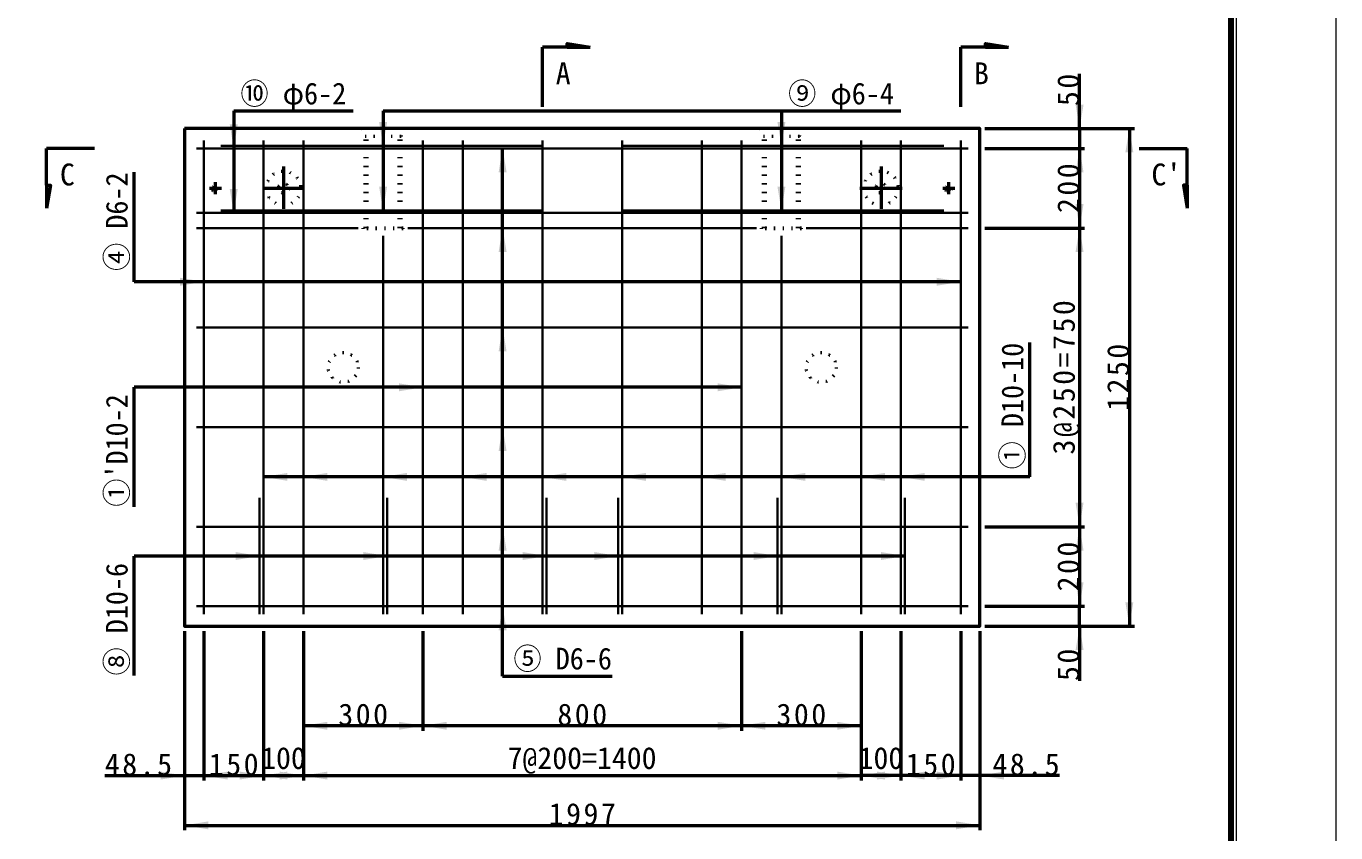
# Model space of a CAD drawing. Units: millimetres, scale not verified, with parts at other scales. Extents: x -2102 to 2102, y -1485 to 1485.
# Drawn here: x 787 to 2102, y -692 to 118 of the extents above; entities that cross this region are included whole.
import ezdxf
from ezdxf.enums import TextEntityAlignment as Align

# ---------------------------------------------------------------- set-up
doc = ezdxf.new("R2010")
doc.units = ezdxf.units.MM
doc.header["$LTSCALE"] = 5
doc.linetypes.add('DOTTED', pattern=[1.75, 0.25, -1.5])
doc.linetypes.add('LONG_DASHED_DOTTED', pattern=[15.25, 12, -1.5, 0.25, -1.5])
doc.layers.add('0-0_V-nasSTD', color=7, linetype='Continuous', lineweight=50)
doc.styles.add('ＭＳ ゴシック', font='')
doc.styles.get('ＭＳ ゴシック').set_extended_font_data('MS Gothic')

msp = doc.modelspace()

# ---------------------------------------------------------------- linework, layer by layer
at = {"layer": '0-0_V-nasSTD'}
for p, q in [((1305.796, 37.369), (1305.796, 97.369)), ((1330.796, 97.369), (1305.796, 97.369)), ((1330.796, 97.369), (1353.836, 97.369)), ((1725.796, 37.369), (1725.796, 97.369)), ((1750.796, 97.369), (1725.796, 97.369)), ((1750.796, 97.369), (1773.836, 97.369)), ((1845.196, 15.769), (1845.196, 70.769)), ((995.796, 33.369), (995.796, -69.031)), ((995.796, 33.369), (1115.796, 33.369)), ((1145.796, 33.369), (1145.796, -66.631)), ((1145.796, 33.369), (1665.796, 33.369)), ((1545.796, 33.369), (1545.796, -66.631)), ((1750.196, 15.769), (1900.196, 15.769)), ((1845.196, 15.769), (1845.196, -4.231)), ((1895.196, 15.769), (1895.196, -484.231)), ((807.948, -41.191), (807.948, -4.231)), ((855.988, -4.231), (807.948, -4.231)), ((1265.796, -534.231), (1265.796, -4.231)), ((1750.196, -4.231), (1850.196, -4.231)), ((1845.196, -4.231), (1845.196, -84.231)), ((1905.196, -4.231), (1953.236, -4.231)), ((1953.236, -41.191), (1953.236, -4.231)), ((895.796, -138.231), (895.796, -28.231)), ((807.948, -41.191), (807.948, -64.231)), ((1953.236, -41.191), (1953.236, -64.231)), ((1750.196, -84.231), (1850.196, -84.231)), ((1845.196, -84.231), (1845.196, -384.231)), ((1725.796, -138.231), (895.796, -138.231)), ((1795.196, -334.231), (1795.196, -199.231)), ((1505.796, -244.231), (895.796, -244.231)), ((895.796, -364.231), (895.796, -244.231)), ((1795.196, -334.231), (1025.796, -334.231)), ((1750.196, -384.231), (1850.196, -384.231)), ((1845.196, -384.231), (1845.196, -464.231)), ((1669.796, -413.716), (895.796, -413.716)), ((895.796, -533.716), (895.796, -413.716)), ((1750.196, -464.231), (1850.196, -464.231)), ((1845.196, -484.231), (1845.196, -464.231)), ((1750.196, -484.231), (1900.196, -484.231)), ((1845.196, -484.231), (1845.196, -539.231)), ((946.396, -489.231), (946.396, -689.231)), ((965.796, -489.231), (965.796, -639.231)), ((1025.796, -489.231), (1025.796, -639.231)), ((1065.796, -489.231), (1065.796, -639.231)), ((1185.796, -489.231), (1185.796, -589.231)), ((1505.796, -489.231), (1505.796, -589.231)), ((1625.796, -489.231), (1625.796, -639.231)), ((1665.796, -489.231), (1665.796, -639.231)), ((1725.796, -489.231), (1725.796, -639.231)), ((1745.196, -489.231), (1745.196, -689.231)), ((1265.796, -534.231), (1375.796, -534.231)), ((1185.796, -584.231), (1065.796, -584.231)), ((1505.796, -584.231), (1185.796, -584.231)), ((1625.796, -584.231), (1505.796, -584.231)), ((866.396, -634.231), (946.396, -634.231)), ((1025.796, -634.231), (1065.796, -634.231)), ((1065.796, -634.231), (1625.796, -634.231)), ((1665.796, -634.231), (1625.796, -634.231)), ((1825.196, -634.231), (1745.196, -634.231)), ((946.396, -684.231), (1745.196, -684.231))]:
    msp.add_line(p, q, dxfattribs=at)
at = {"layer": '0-0_V-nasSTD', "linetype": 'DOTTED'}
for p, q in [((1124.796, 15.769), (1127.796, 7.769)), ((1163.796, 7.769), (1166.796, 15.769)), ((1524.796, 15.769), (1527.796, 7.769)), ((1563.796, 7.769), (1566.796, 15.769)), ((1127.796, -84.231), (1127.796, 7.769)), ((1163.796, 7.769), (1127.796, 7.769)), ((1129.796, -84.231), (1129.796, 7.769)), ((1161.796, -84.231), (1161.796, 7.769)), ((1163.796, -84.231), (1163.796, 7.769)), ((1527.796, -84.231), (1527.796, 7.769)), ((1563.796, 7.769), (1527.796, 7.769)), ((1529.796, -84.231), (1529.796, 7.769)), ((1561.796, -84.231), (1561.796, 7.769)), ((1563.796, -84.231), (1563.796, 7.769)), ((1165.796, -84.231), (1125.796, -84.231)), ((1125.796, -85.031), (1125.796, -84.231)), ((1165.796, -85.031), (1125.796, -85.031)), ((1165.796, -85.031), (1165.796, -84.231)), ((1565.796, -84.231), (1525.796, -84.231)), ((1525.796, -85.031), (1525.796, -84.231)), ((1565.796, -85.031), (1525.796, -85.031)), ((1565.796, -85.031), (1565.796, -84.231))]:
    msp.add_line(p, q, dxfattribs=at)
at = {"layer": '0-0_V-nasSTD', "lineweight": 35}
for p, q in [((965.796, 3.769), (965.796, -472.231)), ((1025.796, 3.769), (1025.796, -472.231)), ((1065.796, 3.769), (1065.796, -472.231)), ((1185.796, 3.769), (1185.796, -472.231)), ((1225.796, 3.769), (1225.796, -472.231)), ((1305.796, 3.769), (1305.796, -472.231)), ((1385.796, 3.769), (1385.796, -472.231)), ((1465.796, 3.769), (1465.796, -472.231)), ((1505.796, 3.769), (1505.796, -472.231)), ((1625.796, 3.769), (1625.796, -472.231)), ((1665.796, 3.769), (1665.796, -472.231)), ((1725.796, 3.769), (1725.796, -472.231)), ((958.396, -4.231), (1733.196, -4.231)), ((982.796, -1.831), (1305.796, -1.831)), ((1708.796, -1.831), (1385.796, -1.831)), ((958.396, -69.031), (1733.196, -69.031)), ((982.796, -66.631), (1305.796, -66.631)), ((1708.796, -66.631), (1385.796, -66.631)), ((958.396, -84.231), (1120.796, -84.231)), ((1170.796, -84.231), (1520.796, -84.231)), ((1570.796, -84.231), (1733.196, -84.231)), ((1145.796, -92.231), (1145.796, -472.231)), ((1545.796, -92.231), (1545.796, -472.231)), ((958.396, -184.231), (1733.196, -184.231)), ((958.396, -284.231), (1733.196, -284.231)), ((1021.796, -355.202), (1021.796, -472.231)), ((1149.796, -355.202), (1149.796, -472.231)), ((1309.796, -355.202), (1309.796, -472.231)), ((1381.796, -355.202), (1381.796, -472.231)), ((1541.796, -355.202), (1541.796, -472.231)), ((1669.796, -355.202), (1669.796, -472.231)), ((958.396, -384.231), (1733.196, -384.231)), ((958.396, -464.231), (1733.196, -464.231))]:
    msp.add_line(p, q, dxfattribs=at)
at = {"layer": '0-0_V-nasSTD', "linetype": 'LONG_DASHED_DOTTED'}
for p, q in [((1045.796, -22.431), (1045.796, -64.831)), ((1645.796, -22.431), (1645.796, -64.831)), ((977.596, -50.231), (977.596, -38.231)), ((1713.996, -50.231), (1713.996, -38.231)), ((971.596, -44.231), (983.596, -44.231)), ((1024.596, -44.231), (1066.996, -44.231)), ((1624.596, -44.231), (1666.996, -44.231)), ((1707.996, -44.231), (1719.996, -44.231))]:
    msp.add_line(p, q, dxfattribs=at)
at = {"layer": '0-0_V-nasSTD', "lineweight": 18}
for points in [[(-2102.5, -1485), (-2102.5, 1485), (2102.5, 1485), (2102.5, -1485)], [(-2002.5, -1385), (-2002.5, 1385), (2002.5, 1385), (2002.5, -1385)]]:
    msp.add_lwpolyline(points, close=True, dxfattribs=at)
at = {"layer": '0-0_V-nasSTD', "lineweight": 100}
msp.add_lwpolyline([(1997.5, -1380), (1997.5, 1380), (-1997.5, 1380)], dxfattribs=at)
at = {"layer": '0-0_V-nasSTD'}
for points in [[(1330.796, 97.369), (1330.796, 101.209), (1353.836, 97.369)], [(1750.796, 97.369), (1750.796, 101.209), (1773.836, 97.369)], [(807.948, -41.191), (811.788, -41.191), (807.948, -64.231)], [(1953.236, -41.191), (1949.396, -41.191), (1953.236, -64.231)], [(946.396, -634.231), (965.796, -634.231), (1025.796, -634.231)], [(1745.196, -634.231), (1725.796, -634.231), (1665.796, -634.231)]]:
    msp.add_lwpolyline(points, dxfattribs=at)
msp.add_lwpolyline([(946.396, 15.769), (946.396, -484.231), (1745.196, -484.231), (1745.196, 15.769)], close=True, dxfattribs=at)
at = {"layer": '0-0_V-nasSTD', "linetype": 'DOTTED'}
for centre, radius in [((1045.796, -44.231), 17.2), ((1045.796, -44.231), 5), ((1645.796, -44.231), 17.2), ((1645.796, -44.231), 5), ((977.596, -44.231), 3.8), ((977.596, -44.231), 2.4), ((977.596, -44.231), 2), ((1713.996, -44.231), 3.8), ((1713.996, -44.231), 2.4), ((1713.996, -44.231), 2), ((1105.796, -224.231), 15), ((1585.796, -224.231), 15)]:
    msp.add_circle(centre, radius, dxfattribs=at)
at = {"layer": '0-0_V-nasSTD'}
for points in [[(1841.196, 39.769), (1845.196, 15.769), (1845.196, 39.769)], [(1845.196, 15.769), (1845.196, 39.769), (1849.196, 39.769)], [(991.796, 19.769), (995.796, -4.231), (995.796, 19.769)], [(995.796, -4.231), (995.796, 19.769), (999.796, 19.769)], [(1141.796, 22.169), (1145.796, -1.831), (1145.796, 22.169)], [(1145.796, -1.831), (1145.796, 22.169), (1149.796, 22.169)], [(1541.796, 22.169), (1545.796, -1.831), (1545.796, 22.169)], [(1545.796, -1.831), (1545.796, 22.169), (1549.796, 22.169)], [(1891.196, -8.231), (1895.196, -8.231), (1895.196, 15.769)], [(1895.196, -8.231), (1895.196, 15.769), (1899.196, -8.231)], [(1261.796, -28.231), (1265.796, -28.231), (1265.796, -4.231)], [(1265.796, -28.231), (1265.796, -4.231), (1269.796, -28.231)], [(1841.196, -28.231), (1845.196, -28.231), (1845.196, -4.231)], [(1845.196, -28.231), (1845.196, -4.231), (1849.196, -28.231)], [(991.796, -45.031), (995.796, -69.031), (995.796, -45.031)], [(995.796, -69.031), (995.796, -45.031), (999.796, -45.031)], [(1141.796, -42.631), (1145.796, -66.631), (1145.796, -42.631)], [(1145.796, -66.631), (1145.796, -42.631), (1149.796, -42.631)], [(1541.796, -42.631), (1545.796, -66.631), (1545.796, -42.631)], [(1545.796, -66.631), (1545.796, -42.631), (1549.796, -42.631)], [(1841.196, -60.231), (1845.196, -84.231), (1845.196, -60.231)], [(1845.196, -84.231), (1845.196, -60.231), (1849.196, -60.231)], [(1261.796, -108.231), (1265.796, -108.231), (1265.796, -84.231)], [(1265.796, -108.231), (1265.796, -84.231), (1269.796, -108.231)], [(1841.196, -108.231), (1845.196, -108.231), (1845.196, -84.231)], [(1845.196, -108.231), (1845.196, -84.231), (1849.196, -108.231)], [(941.796, -138.231), (941.796, -134.231), (965.796, -138.231)], [(941.796, -142.231), (941.796, -138.231), (965.796, -138.231)], [(1701.796, -138.231), (1701.796, -134.231), (1725.796, -138.231)], [(1701.796, -142.231), (1701.796, -138.231), (1725.796, -138.231)], [(1261.796, -208.231), (1265.796, -208.231), (1265.796, -184.231)], [(1265.796, -208.231), (1265.796, -184.231), (1269.796, -208.231)], [(1161.796, -244.231), (1161.796, -240.231), (1185.796, -244.231)], [(1161.796, -248.231), (1161.796, -244.231), (1185.796, -244.231)], [(1481.796, -244.231), (1481.796, -240.231), (1505.796, -244.231)], [(1481.796, -248.231), (1481.796, -244.231), (1505.796, -244.231)], [(1261.796, -308.231), (1265.796, -308.231), (1265.796, -284.231)], [(1265.796, -308.231), (1265.796, -284.231), (1269.796, -308.231)], [(1025.796, -334.231), (1049.796, -334.231), (1049.796, -330.231)], [(1025.796, -334.231), (1049.796, -338.231), (1049.796, -334.231)], [(1065.796, -334.231), (1089.796, -334.231), (1089.796, -330.231)], [(1065.796, -334.231), (1089.796, -338.231), (1089.796, -334.231)], [(1145.796, -334.231), (1169.796, -334.231), (1169.796, -330.231)], [(1145.796, -334.231), (1169.796, -338.231), (1169.796, -334.231)], [(1225.796, -334.231), (1249.796, -334.231), (1249.796, -330.231)], [(1225.796, -334.231), (1249.796, -338.231), (1249.796, -334.231)], [(1305.796, -334.231), (1329.796, -334.231), (1329.796, -330.231)], [(1305.796, -334.231), (1329.796, -338.231), (1329.796, -334.231)], [(1385.796, -334.231), (1409.796, -334.231), (1409.796, -330.231)], [(1385.796, -334.231), (1409.796, -338.231), (1409.796, -334.231)], [(1465.796, -334.231), (1489.796, -334.231), (1489.796, -330.231)], [(1465.796, -334.231), (1489.796, -338.231), (1489.796, -334.231)], [(1545.796, -334.231), (1569.796, -334.231), (1569.796, -330.231)], [(1545.796, -334.231), (1569.796, -338.231), (1569.796, -334.231)], [(1625.796, -334.231), (1649.796, -334.231), (1649.796, -330.231)], [(1625.796, -334.231), (1649.796, -338.231), (1649.796, -334.231)], [(1665.796, -334.231), (1689.796, -334.231), (1689.796, -330.231)], [(1665.796, -334.231), (1689.796, -338.231), (1689.796, -334.231)], [(1841.196, -360.231), (1845.196, -384.231), (1845.196, -360.231)], [(1845.196, -384.231), (1845.196, -360.231), (1849.196, -360.231)], [(1261.796, -408.231), (1265.796, -408.231), (1265.796, -384.231)], [(1265.796, -408.231), (1265.796, -384.231), (1269.796, -408.231)], [(1841.196, -408.231), (1845.196, -408.231), (1845.196, -384.231)], [(1845.196, -408.231), (1845.196, -384.231), (1849.196, -408.231)], [(997.796, -413.716), (997.796, -409.716), (1021.796, -413.716)], [(997.796, -417.716), (997.796, -413.716), (1021.796, -413.716)], [(1125.796, -413.716), (1125.796, -409.716), (1149.796, -413.716)], [(1125.796, -417.716), (1125.796, -413.716), (1149.796, -413.716)], [(1285.796, -413.716), (1285.796, -409.716), (1309.796, -413.716)], [(1285.796, -417.716), (1285.796, -413.716), (1309.796, -413.716)], [(1357.796, -413.716), (1357.796, -409.716), (1381.796, -413.716)], [(1357.796, -417.716), (1357.796, -413.716), (1381.796, -413.716)], [(1517.796, -413.716), (1517.796, -409.716), (1541.796, -413.716)], [(1517.796, -417.716), (1517.796, -413.716), (1541.796, -413.716)], [(1645.796, -413.716), (1645.796, -409.716), (1669.796, -413.716)], [(1645.796, -417.716), (1645.796, -413.716), (1669.796, -413.716)], [(1841.196, -440.231), (1845.196, -464.231), (1845.196, -440.231)], [(1845.196, -464.231), (1845.196, -440.231), (1849.196, -440.231)], [(1891.196, -460.231), (1895.196, -484.231), (1895.196, -460.231)], [(1895.196, -484.231), (1895.196, -460.231), (1899.196, -460.231)], [(1261.796, -488.231), (1265.796, -488.231), (1265.796, -464.231)], [(1265.796, -488.231), (1265.796, -464.231), (1269.796, -488.231)], [(1841.196, -508.231), (1845.196, -508.231), (1845.196, -484.231)], [(1845.196, -508.231), (1845.196, -484.231), (1849.196, -508.231)], [(1065.796, -584.231), (1089.796, -584.231), (1089.796, -580.231)], [(1065.796, -584.231), (1089.796, -588.231), (1089.796, -584.231)], [(1161.796, -584.231), (1161.796, -580.231), (1185.796, -584.231)], [(1161.796, -588.231), (1161.796, -584.231), (1185.796, -584.231)], [(1185.796, -584.231), (1209.796, -584.231), (1209.796, -580.231)], [(1185.796, -584.231), (1209.796, -588.231), (1209.796, -584.231)], [(1481.796, -584.231), (1481.796, -580.231), (1505.796, -584.231)], [(1481.796, -588.231), (1481.796, -584.231), (1505.796, -584.231)], [(1505.796, -584.231), (1529.796, -584.231), (1529.796, -580.231)], [(1505.796, -584.231), (1529.796, -588.231), (1529.796, -584.231)], [(1601.796, -584.231), (1601.796, -580.231), (1625.796, -584.231)], [(1601.796, -588.231), (1601.796, -584.231), (1625.796, -584.231)], [(922.396, -634.231), (922.396, -630.231), (946.396, -634.231)], [(965.796, -634.231), (989.796, -634.231), (989.796, -630.231)], [(1001.796, -634.231), (1001.796, -630.231), (1025.796, -634.231)], [(1025.796, -634.231), (1049.796, -634.231), (1049.796, -630.231)], [(1041.796, -634.231), (1041.796, -630.231), (1065.796, -634.231)], [(1065.796, -634.231), (1089.796, -634.231), (1089.796, -630.231)], [(1601.796, -634.231), (1601.796, -630.231), (1625.796, -634.231)], [(1625.796, -634.231), (1649.796, -634.231), (1649.796, -630.231)], [(1641.796, -634.231), (1641.796, -630.231), (1665.796, -634.231)], [(1665.796, -634.231), (1689.796, -634.231), (1689.796, -630.231)], [(1701.796, -634.231), (1701.796, -630.231), (1725.796, -634.231)], [(1745.196, -634.231), (1769.196, -634.231), (1769.196, -630.231)], [(922.396, -638.231), (922.396, -634.231), (946.396, -634.231)], [(965.796, -634.231), (989.796, -638.231), (989.796, -634.231)], [(1001.796, -638.231), (1001.796, -634.231), (1025.796, -634.231)], [(1025.796, -634.231), (1049.796, -638.231), (1049.796, -634.231)], [(1041.796, -638.231), (1041.796, -634.231), (1065.796, -634.231)], [(1065.796, -634.231), (1089.796, -638.231), (1089.796, -634.231)], [(1601.796, -638.231), (1601.796, -634.231), (1625.796, -634.231)], [(1625.796, -634.231), (1649.796, -638.231), (1649.796, -634.231)], [(1641.796, -638.231), (1641.796, -634.231), (1665.796, -634.231)], [(1665.796, -634.231), (1689.796, -638.231), (1689.796, -634.231)], [(1701.796, -638.231), (1701.796, -634.231), (1725.796, -634.231)], [(1745.196, -634.231), (1769.196, -638.231), (1769.196, -634.231)], [(946.396, -684.231), (970.396, -684.231), (970.396, -680.231)], [(1721.196, -684.231), (1721.196, -680.231), (1745.196, -684.231)], [(946.396, -684.231), (970.396, -688.231), (970.396, -684.231)], [(1721.196, -688.231), (1721.196, -684.231), (1745.196, -684.231)]]:
    msp.add_solid(points, dxfattribs=at)

# ---------------------------------------------------------------- texts
at = {"layer": '0-0_V-nasSTD', "style": 'ＭＳ ゴシック'}
for s, p in [('A', (1319.162, 53.544)), ('B', (1739.162, 53.544)), ('C', (821.314, -48.056)), ("C'", (1917.371, -48.056)), ('100', (1023.296, -634.231)), ('7@200=1400', (1270.796, -634.231)), ('100', (1623.296, -634.231))]:
    msp.add_text(s, height=21.99, dxfattribs=at).set_placement(p, align=Align.BOTTOM_LEFT)
at = {"layer": '0-0_V-nasSTD', "style": 'ＭＳ ゴシック', "width": 0.95}
for s, p in [('⑩ φ6-2', (1002.526, 33.369)), ('⑨ φ6-4', (1552.526, 33.369)), ('⑤ D6-6', (1276.685, -534.231))]:
    msp.add_text(s, height=21.85, dxfattribs=at).set_placement(p, align=Align.BOTTOM_LEFT)
for s, p in [('④ D6-2', (895.796, -127.343)), ('① D10-10', (1795.196, -326.66)), ("①'D10-2", (895.796, -364.231)), ('⑧ D10-6', (895.796, -533.716))]:
    msp.add_text(s, height=21.85, rotation=90, dxfattribs=at).set_placement(p, align=Align.BOTTOM_LEFT)
at = {"layer": '0-0_V-nasSTD', "char_height": 21.99, "attachment_point": 7, "rotation": 90, "style": 'ＭＳ ゴシック'}
for s, insert in [('\\T1.17;50', (1845.196, 38.269)), ('\\T1.17;200', (1845.196, -69.231)), ('\\T1.17;3@250=750', (1845.196, -311.731)), ('\\T1.17;1250', (1895.196, -267.981)), ('\\T1.17;200', (1845.196, -449.231)), ('\\T1.17;50', (1845.196, -539.231))]:
    msp.add_mtext(s, dxfattribs=dict(at, insert=insert))
at = {"layer": '0-0_V-nasSTD', "char_height": 21.99, "attachment_point": 7, "style": 'ＭＳ ゴシック'}
for s, insert in [('\\T1.17;300', (1100.796, -584.231)), ('\\T1.17;800', (1320.796, -584.231)), ('\\T1.17;300', (1540.796, -584.231)), ('\\T1.17;48.5', (866.396, -634.231)), ('\\T1.17;150', (970.796, -634.231)), ('\\T1.17;150', (1670.796, -634.231)), ('\\T1.17;48.5', (1757.696, -634.231)), ('\\T1.17;1997', (1312.046, -684.231))]:
    msp.add_mtext(s, dxfattribs=dict(at, insert=insert))

doc.saveas('drawing.dxf')
